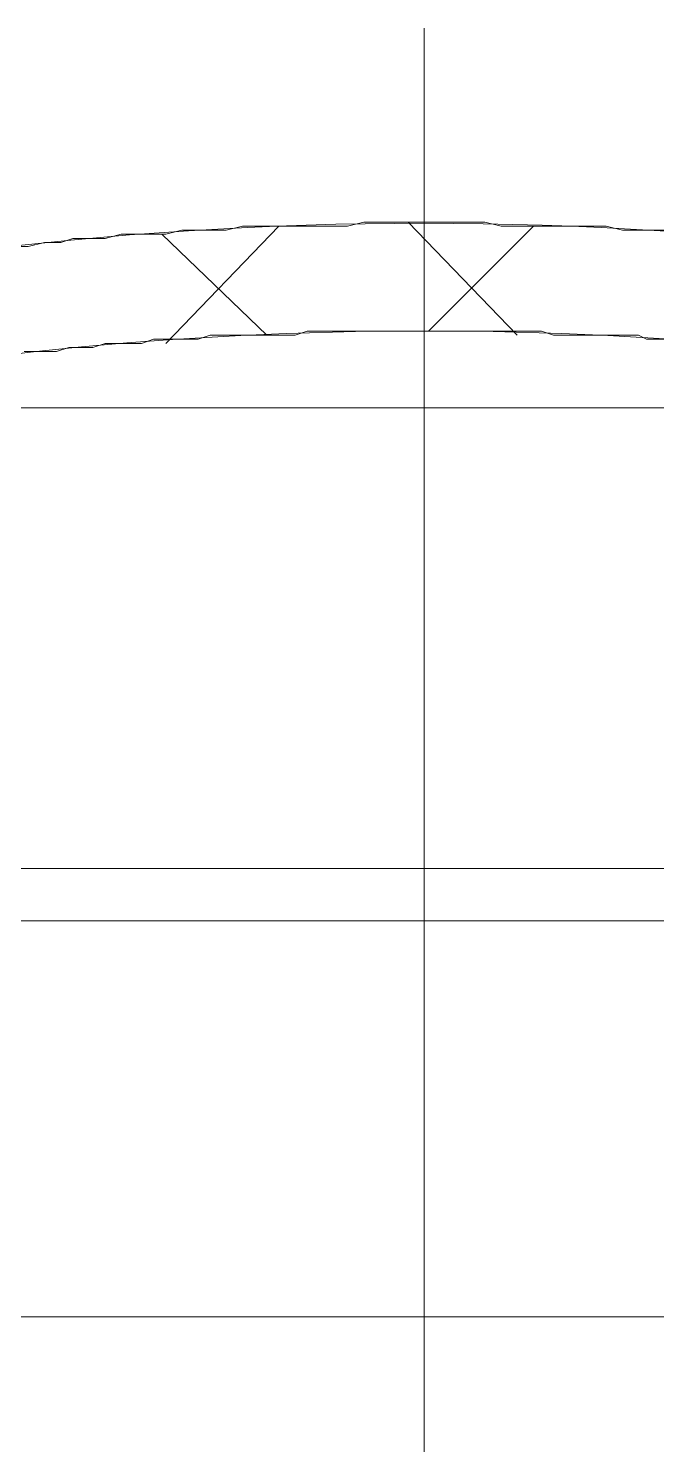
# Model space of a CAD drawing. Header units: inches. Extents: x 11 to 682, y 148 to 1119.
# Drawn here: x 349.98 to 359.31, y 748.94 to 769.98 of the extents above; entities that cross this region are included whole.
import ezdxf

# ---------------------------------------------------------------- set-up
doc = ezdxf.new("R2010")
doc.units = ezdxf.units.IN
doc.header["$MEASUREMENT"] = 0
doc.layers.add('图层 1', color=7, linetype='Continuous')

msp = doc.modelspace()

# ---------------------------------------------------------------- linework, layer by layer
at = {"layer": '图层 1', "color": 7, "lineweight": 18, "true_color": 0xffffff}
for points in [[(355.86, 769.98), (355.86, 737.58)], [(352.02, 765.3), (353.7, 767.04)], [(352.021, 766.92), (352.261, 766.98)], [(352.261, 766.98), (352.44, 766.98)], [(352.44, 766.98), (352.681, 766.98)], [(352.681, 766.98), (352.92, 766.98)], [(352.92, 766.98), (353.161, 767.04)], [(353.161, 767.04), (353.4, 767.04)], [(353.4, 767.04), (353.581, 767.04)], [(353.581, 767.04), (353.82, 767.04)], [(353.82, 767.04), (354.061, 767.04)], [(354.061, 767.04), (354.301, 767.04)], [(354.301, 767.04), (354.48, 767.04)], [(354.48, 767.04), (354.721, 767.04)], [(354.721, 767.04), (354.96, 767.1)], [(354.96, 767.1), (355.201, 767.1)], [(355.201, 767.1), (355.38, 767.1)], [(355.38, 767.1), (355.621, 767.1)], [(355.62, 767.1), (357.24, 765.42)], [(355.621, 767.1), (355.86, 767.1)], [(355.861, 767.1), (356.101, 767.1), (356.281, 767.1), (356.521, 767.1), (356.761, 767.1), (357.001, 767.04), (357.241, 767.04), (357.421, 767.04), (357.661, 767.04), (357.901, 767.04), (358.141, 767.04), (358.321, 767.04), (358.561, 767.04), (358.801, 766.98), (359.041, 766.98), (359.221, 766.98), (359.461, 766.98)], [(355.92, 765.48), (357.48, 767.04)], [(349.741, 766.74), (349.98, 766.74)], [(349.98, 766.74), (350.221, 766.8)], [(350.221, 766.8), (350.461, 766.8)], [(350.461, 766.8), (350.641, 766.86)], [(350.641, 766.86), (350.881, 766.86)], [(350.881, 766.86), (351.121, 766.86)], [(351.121, 766.86), (351.361, 766.92)], [(351.361, 766.92), (351.541, 766.92)], [(351.541, 766.92), (351.781, 766.92)], [(351.781, 766.92), (352.021, 766.92)], [(351.96, 766.92), (353.52, 765.42)], [(353.94, 765.42), (354.12, 765.48)], [(354.12, 765.48), (354.3, 765.48)], [(354.3, 765.48), (354.48, 765.48)], [(354.48, 765.48), (354.66, 765.48)], [(354.66, 765.48), (354.78, 765.48)], [(354.78, 765.48), (354.96, 765.48)], [(354.96, 765.48), (355.14, 765.48)], [(355.14, 765.48), (355.32, 765.48)], [(355.32, 765.48), (355.5, 765.48)], [(355.5, 765.48), (355.68, 765.48)], [(355.68, 765.48), (355.86, 765.48)], [(355.86, 765.48), (356.04, 765.48), (356.22, 765.48), (356.4, 765.48), (356.58, 765.48), (356.76, 765.48), (356.88, 765.48), (357.06, 765.48), (357.24, 765.48), (357.42, 765.48), (357.6, 765.48), (357.78, 765.42), (357.96, 765.42), (358.14, 765.42), (358.32, 765.42), (358.5, 765.42), (358.68, 765.42), (358.86, 765.42), (359.04, 765.42), (359.16, 765.36), (359.34, 765.36), (359.52, 765.36), (359.7, 765.36)], [(350.94, 765.24), (351.12, 765.3)], [(351.12, 765.3), (351.3, 765.3)], [(351.3, 765.3), (351.48, 765.3)], [(351.48, 765.3), (351.66, 765.3)], [(351.66, 765.3), (351.84, 765.36)], [(351.84, 765.36), (352.02, 765.36)], [(352.02, 765.36), (352.2, 765.36)], [(352.2, 765.36), (352.38, 765.36)], [(352.38, 765.36), (352.5, 765.36)], [(352.5, 765.36), (352.68, 765.42)], [(352.68, 765.42), (352.86, 765.42)], [(352.86, 765.42), (353.04, 765.42)], [(353.04, 765.42), (353.22, 765.42)], [(353.22, 765.42), (353.4, 765.42)], [(353.4, 765.42), (353.58, 765.42)], [(353.58, 765.42), (353.76, 765.42)], [(353.76, 765.42), (353.94, 765.42)], [(349.92, 765.18), (350.1, 765.18)], [(350.1, 765.18), (350.28, 765.18)], [(350.28, 765.18), (350.4, 765.18)], [(350.4, 765.18), (350.58, 765.24)], [(350.58, 765.24), (350.76, 765.24)], [(350.76, 765.24), (350.94, 765.24)], [(344.7, 764.34), (367.02, 764.34)], [(343.26, 757.5), (368.46, 757.5)], [(343.26, 756.72), (368.46, 756.72)], [(357.6, 756.72), (359.16, 756.72)], [(127.56, 750.84), (371.52, 750.84)], [(344.58, 750.84), (365.58, 750.84)]]:
    msp.add_lwpolyline(points, dxfattribs=at)
for points in [[(370.2, 765.18), (370.2, 765.18), (369.72, 765.3), (369.72, 765.3), (360.682, 767.678), (351.035, 767.679), (342, 765.3), (342, 765.3), (341.52, 765.18), (341.52, 765.18)], [(367.02, 764.34), (367.02, 764.34), (366.54, 764.4), (366.54, 764.4), (359.729, 765.844), (351.991, 765.847), (345.18, 764.4), (345.18, 764.4), (344.7, 764.34), (344.7, 764.34)]]:
    msp.add_open_spline(points, degree=3, knots=[0, 0, 0, 0, 1, 1, 1, 2, 2, 2, 3, 3, 3, 3], dxfattribs=at)

doc.saveas('drawing.dxf')
